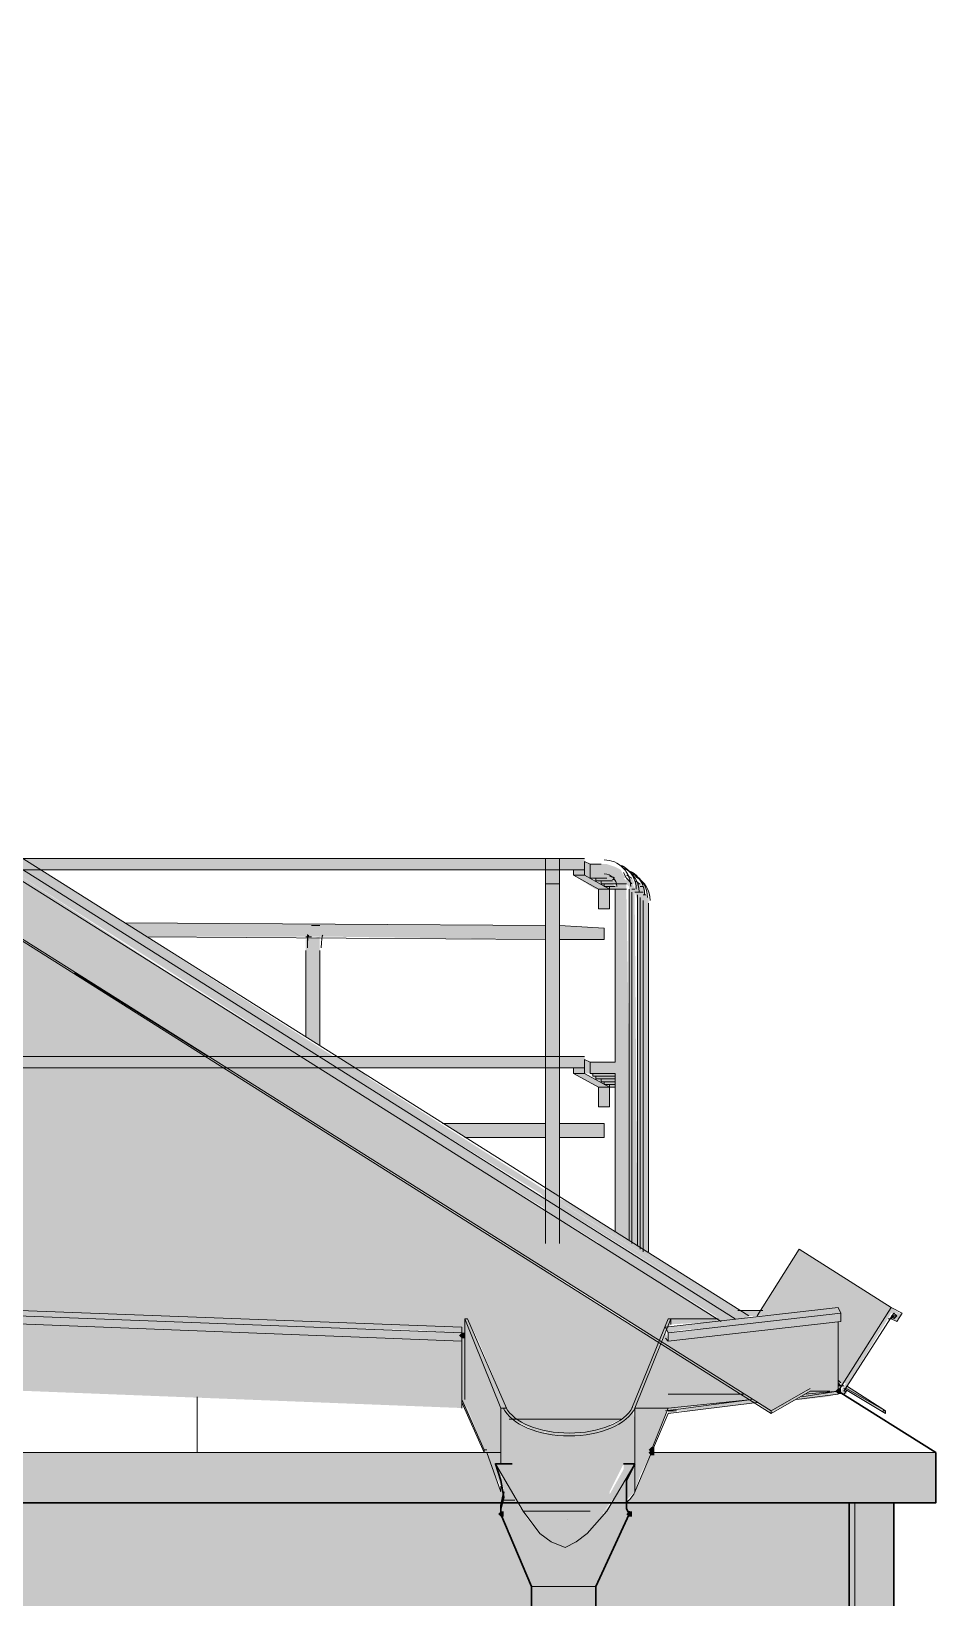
# Model space of a CAD drawing. Header units: millimetres. Extents: x -11345 to 411485, y -9810 to 73012.
# Drawn here: x 342942 to 344316, y 44242 to 46620 of the extents above; entities that cross this region are included whole.
import ezdxf

# ---------------------------------------------------------------- set-up
doc = ezdxf.new("R2010")
doc.units = ezdxf.units.MM
for name, color, linetype, true_color in [('PDF _Антураж', 7, 'Continuous', 0xb7c0ca), ('PDF _Крыша', 9, 'Continuous', 0x808080), ('PDF _Обобщенные модели', 7, 'Continuous', 0xb5bcbf), ('PDF _Ограждение', 7, 'Continuous', 0x7f7f7f), ('PDF _Стены штриховка поверхности', 7, 'Continuous', 0xcacbcc)]:
    doc.layers.add(name, color=color, linetype=linetype, true_color=true_color)
for name, color, linetype in [('PDF _Крыша штриховка', 7, 'Continuous'), ('PDF _Линии', 7, 'Continuous'), ('PDF _Стены наружные', 7, 'Continuous')]:
    doc.layers.add(name, color=color, linetype=linetype)

msp = doc.modelspace()

# ---------------------------------------------------------------- hatches: boundary and pattern name
at = {"layer": 'PDF _Антураж', "transparency": 33554687}
for color, points in [(256, [(342961.50357, 45220.33035), (342931.87231, 45241.49554), (342538.19974, 45220.33035), (342538.19974, 45063.70793), (343207.0198, 45063.70793)]), (7, [(343600.69236, 44640.4041), (343600.69236, 44644.63714), (343596.45933, 44644.63714), (343592.22629, 44640.4041), (343596.45933, 44636.17106), (343600.69236, 44636.17106)]), (7, [(344172.15254, 44555.74333), (344172.15254, 44559.97637), (344167.9195, 44559.97637), (344163.68646, 44555.74333), (344167.9195, 44551.51029), (344172.15254, 44551.51029)]), (7, [(343888.53897, 44466.84953), (343888.53897, 44471.08256), (343884.30593, 44471.08256), (343880.07289, 44466.84953), (343884.30593, 44462.61649), (343888.53897, 44462.61649)]), (7, [(343888.53897, 44462.61649), (343888.53897, 44466.84953), (343884.30593, 44466.84953), (343880.07289, 44462.61649), (343884.30593, 44458.38345), (343888.53897, 44458.38345)])]:
    msp.add_hatch(color=color, dxfattribs=at).paths.add_polyline_path(points)
h = msp.add_hatch(color=256, dxfattribs=at)
h.paths.add_polyline_path([(344244.11419, 44674.2684), (344208.13337, 44615.00587), (344235.64812, 44661.56929)])
h.paths.add_polyline_path([(344053.62747, 44682.73448), (344051.51095, 44678.50144), (344015.53012, 44678.50144), (344032.46228, 44670.03537), (344045.16139, 44670.03537), (344083.25874, 44674.2684), (343910.2762, 44653.67525), (343913.9372, 44657.33625), (343913.9372, 44665.80233), (343909.70416, 44665.80233), (343905.47113, 44657.33625), (343905.47113, 44653.10321), (343901.23809, 44648.87017), (343894.57626, 44633.3259), (343837.74251, 44665.80233), (343770.0139, 44708.13271), (343689.58617, 44763.16221), (343672.65402, 44771.62829), (343236.65107, 45046.77578), (342538.19974, 45046.77578), (342538.19974, 44771.62829), (342517.03455, 44771.62829), (342517.03455, 45046.77578), (341843.98145, 45046.77578), (341843.98145, 44801.25955), (341903.24399, 44771.62829), (341924.40918, 44763.16221), (342004.83691, 44725.06486), (342017.53602, 44753.63787), (342017.53602, 44750.46309), (342004.83691, 44725.06486), (341964.99655, 44645.38414), (341877.84576, 44682.73448), (341856.68056, 44695.4336), (341843.98145, 44699.66663), (341843.98145, 44685.62064), (340840.75136, 45156.83478), (340828.05225, 45161.06781), (340819.58617, 45165.30085), (340806.88705, 45169.53389), (340798.42098, 45173.76693), (340794.18794, 45169.53389), (340806.88705, 45165.30085), (340815.35313, 45161.06781), (340819.58617, 45161.06781), (340828.05225, 45156.83478), (341945.57437, 44631.93802), (341996.37083, 44606.53979), (342004.83691, 44602.30675), (342009.06995, 44606.53979), (342009.06995, 44602.30675), (342013.30298, 44598.07371), (342017.53602, 44598.07371), (342186.85756, 44517.64599), (342191.09059, 44517.64599), (342195.32363, 44513.41295), (342216.48882, 44504.94687), (342229.18794, 44496.48079), (342292.93252, 44468.59254), (342440.83986, 44386.4218), (342445.07289, 44386.4218), (342487.40328, 44356.79053), (342500.10239, 44352.55749), (342504.33543, 44356.79053), (342517.03455, 44386.4218), (342572.06405, 44483.78168), (342517.03455, 44513.41295), (342500.10239, 44526.11206), (342406.97555, 44576.90852), (342313.84871, 44627.70498), (342309.61567, 44631.93802), (342406.97555, 44576.90852), (343596.45933, 44530.3451), (343596.45933, 44538.81118), (343630.32363, 44466.84953), (343602.97169, 44533.27567), (343604.9254, 44530.3451), (343630.32363, 44466.84953), (343630.32363, 44462.61649), (343634.55667, 44462.61649), (343638.78971, 44445.68433), (343647.25579, 44428.75218), (343655.72186, 44411.82003), (343655.72186, 44428.75218), (343651.48882, 44437.21826), (343647.25579, 44445.68433), (343672.65402, 44445.68433), (343693.81921, 44403.35395), (343698.05225, 44399.12091), (343723.45048, 44373.72268), (343757.31478, 44361.02357), (343791.17909, 44373.72268), (343820.81036, 44399.12091), (343820.81036, 44403.35395), (343841.97555, 44445.68433), (343858.9077, 44445.68433), (343850.44163, 44432.98522), (343846.20859, 44416.05307), (343846.20859, 44390.65484), (343858.9077, 44403.35395), (343867.37378, 44428.75218), (343884.30593, 44462.61649), (343884.30593, 44466.84953), (343909.70416, 44530.3451), (343909.70416, 44526.11206), (343926.63632, 44530.3451), (344036.69531, 44543.04422), (344023.9962, 44551.51029), (344125.58912, 44555.74333), (344117.12304, 44551.51029), (344112.89, 44547.27725), (344104.42393, 44543.04422), (344112.89, 44543.04422), (344150.98735, 44547.27725), (344167.9195, 44551.51029), (344167.9195, 44555.74333), (344176.38558, 44564.20941), (344176.38558, 44568.44245), (344179.86272, 44568.44245), (344172.15254, 44555.74333), (344176.38558, 44551.51029), (344180.61862, 44551.51029), (344180.61862, 44555.74333), (344176.38558, 44555.74333), (344248.34723, 44674.2684), (344252.58027, 44674.2684), (344256.81331, 44674.2684), (344256.81331, 44670.03537), (344252.58027, 44674.2684), (344244.11419, 44665.80233), (344248.34723, 44665.80233), (344256.81331, 44661.56929), (344256.81331, 44665.80233), (344261.04635, 44665.80233), (344261.04635, 44670.03537), (344265.27938, 44674.2684), (344261.04635, 44674.2684), (344248.34723, 44682.73448), (344108.65697, 44771.62829)], flags=0)
h.paths.add_polyline_path([(343961.4413, 44650.9083), (343909.70416, 44644.63714), (343909.70416, 44636.17106), (343909.70416, 44631.93802), (343943.56847, 44636.17106), (343967.08535, 44638.52275), (343909.70416, 44631.93802), (343905.47113, 44636.17106), (343909.70416, 44636.17106), (343905.47113, 44644.63714), (343901.23809, 44636.17106), (343901.23809, 44631.93802), (343858.9077, 44530.3451), (343858.9077, 44513.41295), (343855.73292, 44526.11206), (343858.9077, 44530.3451), (343905.47113, 44648.87017), (343909.70416, 44644.63714), (343930.86936, 44648.87017)], flags=0)
h.paths.add_polyline_path([(344172.15254, 44564.20941), (344167.9195, 44564.20941), (344167.9195, 44568.44245), (344172.15254, 44568.44245)], flags=0)
h.paths.add_polyline_path([(343816.57732, 44500.71383), (343820.81036, 44504.94687), (343837.74251, 44513.41295)], flags=0)
h.paths.add_polyline_path([(343727.68351, 44492.24776), (343723.45048, 44492.24776), (343720.2757, 44494.36427)], flags=0)
h.paths.add_polyline_path([(342152.99325, 44699.66663), (342182.62452, 44686.96752), (342210.13927, 44674.2684)], flags=0)
h.paths.add_polyline_path([(343252.86131, 44666.45861), (343270.51537, 44665.80233), (343596.45933, 44653.10321)], flags=0)
h.paths.add_polyline_path([(343432.68453, 44651.05968), (343520.26464, 44648.87017), (343596.45933, 44644.63714)], flags=0)
h.paths.add_polyline_path([(342021.76906, 44746.23006), (342018.10043, 44742.56142), (342021.76906, 44750.46309)], flags=0)
h.paths.add_polyline_path([(342010.76316, 44726.75808), (341966.73956, 44627.70498), (341973.01073, 44627.70498), (341971.79394, 44625.1778), (341966.73956, 44627.70498), (341966.73956, 44631.93802)], flags=0)
h.paths.add_polyline_path([(341914.16077, 44652.65763), (341932.87525, 44644.63714), (341958.27348, 44631.93802)], flags=0)
h.paths.add_polyline_path([(342021.76906, 44763.16221), (342072.56552, 44737.76398), (342034.46818, 44754.69613), (342030.23514, 44746.23006), (342026.0021, 44737.76398), (342001.54454, 44686.96752), (342026.0021, 44741.99702), (342030.23514, 44746.23006), (342030.23514, 44750.46309), (342024.59109, 44753.28512), (342026.0021, 44754.69613), (342030.23514, 44750.46309), (342034.46818, 44754.69613)], flags=0)
h.paths.add_polyline_path([(342072.56552, 44729.2979), (342068.86161, 44725.59399), (342072.56552, 44733.53094)], flags=0)
h.paths.add_polyline_path([(342081.0316, 44717.00193), (342081.0316, 44725.06486), (342083.85362, 44727.88689), (342081.12214, 44716.96097)], flags=0)
h.paths.add_polyline_path([(342223.14074, 44507.36575), (342208.02275, 44513.41295), (342199.55667, 44517.64599), (342026.0021, 44598.07371), (342017.53602, 44602.30675), (342013.30298, 44606.53979), (342068.33248, 44724.46014), (342068.33248, 44720.83183), (342030.23514, 44640.4041), (342013.30298, 44606.53979), (342191.09059, 44521.87902), (342195.32363, 44521.87902), (342199.55667, 44517.64599), (342202.58027, 44520.66958), (342212.25579, 44513.41295)], flags=0)
h.paths.add_polyline_path([(342246.12009, 44627.70498), (342214.37231, 44564.20941), (342233.42098, 44606.53979), (342246.12009, 44631.93802)], flags=0)
h.paths.add_polyline_path([(342278.57339, 44651.6922), (342275.75136, 44653.10321), (342263.05225, 44661.56929), (342258.81921, 44653.10321), (342267.28528, 44648.87017), (342255.56302, 44654.08007), (342263.05225, 44661.56929)], flags=0)
h.paths.add_polyline_path([(343664.18794, 44530.3451), (343604.9254, 44665.80233), (343621.85756, 44631.93802)], flags=0)
h.paths.add_polyline_path([(342241.88705, 44496.48079), (342237.65402, 44499.30282), (342269.4018, 44481.66516)], flags=0)
h.paths.add_polyline_path([(343698.05225, 44500.71383), (343703.6963, 44497.89181), (343693.81921, 44500.71383), (343672.65402, 44513.41295), (343689.58617, 44504.94687)], flags=0)
h.paths.add_polyline_path([(344007.06405, 44538.81118), (343909.70416, 44526.11206), (343909.70416, 44521.87902), (343922.40328, 44526.11206), (343947.80151, 44526.11206), (344045.16139, 44538.81118), (344036.69531, 44543.04422)])
at = {"layer": 'PDF _Крыша', "transparency": 33554559}
for points in [[(343634.55667, 44462.61649), (342559.36493, 44462.61649), (342529.73366, 44403.35395), (342517.03455, 44386.4218), (343655.72186, 44386.4218), (343655.72186, 44403.35395)], [(344316.07584, 44462.61649), (343884.30593, 44462.61649), (343858.9077, 44403.35395), (343846.20859, 44386.4218), (344316.07584, 44386.4218)]]:
    msp.add_hatch(color=256, dxfattribs=at).paths.add_polyline_path(points)
at = {"layer": 'PDF _Обобщенные модели', "transparency": 33554559}
h = msp.add_hatch(color=256, dxfattribs=at)
h.paths.add_polyline_path([(343850.44163, 44429.59879), (343854.67466, 44437.21826), (343858.9077, 44445.68433), (343841.97555, 44445.68433), (343841.97555, 44437.21826), (343820.81036, 44399.12091), (343808.11124, 44390.65484), (343791.17909, 44373.72268), (343757.31478, 44361.02357), (343727.68351, 44373.72268), (343723.45048, 44373.72268), (343702.28528, 44394.88787), (343693.81921, 44403.35395), (343672.65402, 44445.68433), (343647.25579, 44445.68433), (343659.9549, 44420.2861), (343651.48882, 44432.98522), (343659.9549, 44407.58699), (343659.9549, 44403.35395), (343655.72186, 44403.35395), (343655.72186, 44365.25661), (343668.42098, 44344.09141), (343672.65402, 44327.15926), (343676.88705, 44318.69318), (343702.28528, 44259.43065), (343702.28528, 43891.15631), (343698.05225, 43891.15631), (343702.28528, 43857.292), (343698.05225, 43857.292), (343698.05225, 41368.26545), (343702.28528, 40775.64009), (343698.05225, 40775.64009), (343698.05225, 40750.24186), (343702.28528, 40157.61649), (343698.05225, 40157.61649), (343698.05225, 40132.21826), (343702.28528, 39543.82593), (343698.05225, 39543.82593), (343698.05225, 38900.4041), (343702.28528, 38307.77873), (343698.05225, 38307.77873), (343698.05225, 38282.3805), (343702.28528, 37693.98817), (343698.05225, 37693.98817), (343698.05225, 37668.58994), (343702.28528, 37075.96457), (343698.05225, 37075.96457), (343698.05225, 35818.75218), (343702.28528, 35226.12681), (343698.05225, 35226.12681), (343698.05225, 35200.72858), (343702.28528, 34608.10321), (343698.05225, 34608.10321), (343698.05225, 33363.58994), (343706.51832, 33359.3569), (343706.51832, 33346.65779), (343710.75136, 33342.42475), (343698.05225, 33342.42475), (343698.05225, 28385.53684), (343702.28528, 28292.41), (343702.28528, 28216.21531), (343706.51832, 28207.74923), (343714.9844, 28195.05012), (343727.68351, 28186.58404), (343736.14959, 28182.351), (343765.78086, 28182.351), (343774.24694, 28186.58404), (343786.94605, 28195.05012), (343795.41213, 28207.74923), (343799.64517, 28216.21531), (343799.64517, 33342.42475), (343791.17909, 33342.42475), (343791.17909, 33350.89082), (343795.41213, 33350.89082), (343791.17909, 33359.3569), (343799.64517, 33363.58994), (343799.64517, 44030.84658), (343795.41213, 44022.3805), (343795.41213, 44026.61354), (343799.64517, 44035.07961), (343799.64517, 44043.54569), (343796.82314, 44043.54569), (343799.64517, 44047.77873), (343799.64517, 44259.43065), (343825.0434, 44318.69318), (343833.50947, 44335.62534), (343837.74251, 44348.32445), (343850.44163, 44369.48964), (343850.44163, 44373.72268), (343846.20859, 44386.4218), (343846.20859, 44416.05307), (343850.44163, 44428.75218)])
h.paths.add_polyline_path([(343829.27643, 44394.88787), (343825.0434, 44386.4218), (343812.34428, 44373.72268), (343812.34428, 44369.48964), (343809.9254, 44366.46604), (343812.34428, 44373.72268), (343825.0434, 44390.65484)], flags=0)
h.paths.add_polyline_path([(343681.12009, 44384.30528), (343689.58617, 44373.72268), (343698.05225, 44361.02357), (343702.28528, 44356.79053), (343705.10731, 44351.14648), (343693.81921, 44365.25661), (343689.58617, 44373.72268), (343685.35313, 44377.95572)], flags=0)
h.paths.add_polyline_path([(343795.41213, 44039.31265), (343791.17909, 44035.07961), (343795.41213, 44041.42917)], flags=0)
h.paths.add_polyline_path([(343780.59649, 44009.68138), (343774.24694, 44005.44835), (343778.47997, 44009.68138)], flags=0)
h.paths.add_polyline_path([(343714.9844, 44001.21531), (343719.21744, 44001.21531), (343719.21744, 43996.98227)], flags=0)
h.paths.add_polyline_path([(343748.84871, 43218.10321), (343753.08174, 42625.47784), (343748.84871, 42625.47784), (343753.08174, 42600.07961), (343748.84871, 42600.07961), (343748.84871, 42625.47784)], flags=0)
h.paths.add_polyline_path([(343753.08174, 28279.71088), (343753.08174, 28275.47784), (343748.84871, 28283.94392)], flags=0)
h.paths.add_polyline_path([(343774.24694, 28283.94392), (343765.78086, 28288.17696), (343770.0139, 28288.17696)], flags=0)
h.paths.add_polyline_path([(343736.14959, 28288.17696), (343740.38263, 28292.41), (343748.84871, 28292.41), (343748.84871, 28385.53684), (343753.08174, 28292.41), (343748.84871, 28292.41)], flags=0)
h.paths.add_polyline_path([(343723.45048, 43992.74923), (343727.68351, 43992.74923), (343736.14959, 43988.51619), (343731.91655, 43988.51619)], flags=0)
h.paths.add_polyline_path([(343765.78086, 44001.21531), (343761.54782, 43988.51619), (343761.54782, 44001.21531)], flags=0)
h.paths.add_polyline_path([(343719.21744, 44009.68138), (343723.45048, 44009.68138), (343727.68351, 44005.44835), (343736.14959, 44001.21531), (343740.38263, 44001.21531), (343740.38263, 43988.51619), (343736.14959, 43996.98227), (343736.14959, 44001.21531), (343723.45048, 44005.44835)], flags=0)
h.paths.add_polyline_path([(343714.9844, 44030.84658), (343719.21744, 44026.61354), (343727.68351, 44022.3805), (343731.91655, 44018.14746), (343723.45048, 44022.3805), (343719.21744, 44022.3805)], flags=0)
h.paths.add_polyline_path([(343723.45048, 44018.14746), (343723.45048, 44013.91442), (343714.9844, 44022.3805)], flags=0)
h.paths.add_polyline_path([(343782.71301, 44026.61354), (343782.71301, 44022.3805), (343778.47997, 44022.3805)], flags=0)
for points in [[(343659.9549, 44369.48964), (343659.9549, 44373.72268), (343655.72186, 44373.72268), (343651.48882, 44369.48964), (343655.72186, 44365.25661), (343659.9549, 44365.25661)], [(343854.67466, 44369.48964), (343854.67466, 44373.72268), (343850.44163, 44373.72268), (343846.20859, 44369.48964), (343850.44163, 44365.25661), (343854.67466, 44365.25661)]]:
    msp.add_hatch(color=7, dxfattribs=at).paths.add_polyline_path(points)
at = {"layer": 'PDF _Ограждение', "true_color": 0xa0a8af, "transparency": 33554559}
h = msp.add_hatch(color=253, dxfattribs=at)
h.paths.add_polyline_path([(343846.20859, 45326.15631), (343850.44163, 45321.92327), (343850.44163, 45055.24186), (343846.20859, 45317.69023)])
h.paths.add_polyline_path([(343829.27643, 45326.15631), (343829.27643, 45321.92327), (343825.0434, 45326.15631)], flags=0)
h.paths.add_polyline_path([(343820.81036, 45317.69023), (343829.27643, 45317.69023), (343829.27643, 45055.24186), (343791.17909, 45055.24186), (343782.71301, 45059.47489), (343782.71301, 45063.70793), (343744.61567, 45063.70793), (343744.61567, 45241.49554), (343812.34428, 45241.49554), (343812.34428, 45258.4277), (343744.61567, 45262.66073), (343744.61567, 45347.3215), (343765.78086, 45347.3215), (343765.78086, 45338.85543), (343799.64517, 45317.69023), (343803.8782, 45317.69023), (343803.8782, 45288.05897), (343820.81036, 45288.05897)], flags=0)
h.paths.add_polyline_path([(343808.11124, 45025.61059), (343811.28602, 45022.43581), (343782.71301, 45038.3097), (343791.17909, 45038.3097), (343799.64517, 45029.84363)], flags=0)
h.paths.add_polyline_path([(343799.64517, 45330.38935), (343808.11124, 45326.15631), (343811.28602, 45322.98153), (343782.71301, 45338.85543), (343791.17909, 45334.62239), (343795.41213, 45334.62239)], flags=0)
h.paths.add_polyline_path([(343863.14074, 45300.75808), (343863.14074, 44780.09436), (343858.9077, 45304.99112), (343858.9077, 45313.4572)], flags=0)
h.paths.add_polyline_path([(343875.83986, 45309.22416), (343871.60682, 45321.92327), (343863.14074, 45330.38935), (343863.14074, 45328.27283), (343858.9077, 45330.38935), (343863.14074, 45326.15631), (343858.9077, 45326.15631), (343858.9077, 45317.69023), (343856.08568, 45326.15631), (343858.9077, 45326.15631), (343854.67466, 45334.62239), (343850.44163, 45338.85543), (343850.44163, 45336.73891), (343846.20859, 45338.85543), (343850.44163, 45334.62239), (343850.44163, 45330.38935), (343846.20859, 45334.62239), (343846.20859, 45330.38935), (343841.97555, 45334.62239), (343846.20859, 45334.62239), (343841.97555, 45343.08846), (343841.97555, 45338.85543), (343837.74251, 45347.3215), (343829.27643, 45351.55454), (343816.57732, 45355.78758), (343791.17909, 45355.78758), (343782.71301, 45360.02062), (343782.71301, 45364.25366), (342538.19974, 45364.25366), (342538.19974, 45347.3215), (343723.45048, 45347.3215), (343723.45048, 45262.66073), (343084.26169, 45266.89377), (343092.72776, 45262.66073), (343118.12599, 45245.72858), (343380.57437, 45245.72858), (343397.50652, 45245.72858), (343723.45048, 45241.49554), (343723.45048, 45063.70793), (342538.19974, 45063.70793), (342538.19974, 45046.77578), (343723.45048, 45046.77578), (343723.45048, 44962.11501), (343566.82806, 44962.11501), (343600.69236, 44940.94982), (343723.45048, 44940.94982), (343723.45048, 44780.09436), (343744.61567, 44780.09436), (343744.61567, 44940.94982), (343812.34428, 44940.94982), (343812.34428, 44962.11501), (343744.61567, 44962.11501), (343744.61567, 45046.77578), (343765.78086, 45046.77578), (343765.78086, 45038.3097), (343803.8782, 45017.14451), (343803.8782, 44987.51324), (343820.81036, 44987.51324), (343820.81036, 45017.14451), (343829.27643, 45017.14451), (343829.27643, 44797.02652), (343846.20859, 44784.3274), (343850.44163, 44784.3274), (343854.67466, 44780.09436), (343858.9077, 44775.86132), (343867.37378, 44775.86132), (343867.37378, 44771.62829), (343871.60682, 44771.62829), (343871.60682, 44767.39525), (343880.07289, 44767.39525), (343880.07289, 45304.99112)], flags=0)
h.paths.add_polyline_path([(343380.57437, 45080.64009), (343380.57437, 45245.72858), (343359.40918, 45241.49554), (343359.40918, 45093.3392)])
at = {"layer": 'PDF _Ограждение', "true_color": 0xb5bcbf, "transparency": 33554559}
h = msp.add_hatch(color=9, dxfattribs=at)
h.paths.add_polyline_path([(342957.27054, 45347.3215), (342910.70711, 45347.3215), (343355.17614, 45063.70793), (343401.73956, 45063.70793)])
h.paths.add_polyline_path([(342762.55077, 45347.3215), (343008.067, 45190.69908), (343207.0198, 45063.70793), (343355.17614, 45063.70793), (343151.9903, 45190.69908), (342910.70711, 45347.3215)])
h = msp.add_hatch(color=9, dxfattribs=at)
h.paths.add_polyline_path([(344011.29708, 44670.03537), (343770.0139, 44818.19171), (343760.77818, 44825.1185)])
h.paths.add_polyline_path([(343981.66582, 44670.03537), (343985.89885, 44665.80233), (343897.00505, 44722.94835)], flags=0)
h.paths.add_polyline_path([(344011.29708, 44665.80233), (344023.9962, 44665.80233), (344032.46228, 44670.03537), (343757.31478, 44843.58994), (343744.61567, 44847.82298), (343744.61567, 44843.58994), (344019.76316, 44670.03537), (343757.31478, 44835.12386), (343744.61567, 44843.58994), (343744.61567, 44818.19171), (343805.57142, 44780.09436), (343803.8782, 44780.09436), (343744.61567, 44818.19171), (343744.61567, 44780.09436), (343723.45048, 44780.09436), (343723.45048, 44830.89082), (343646.2913, 44880.0798), (343698.05225, 44847.82298), (343719.21744, 44835.12386), (343723.45048, 44830.89082), (343723.45048, 44847.82298), (343431.37083, 45029.84363), (343714.9844, 44856.28905), (343723.45048, 44847.82298), (343723.45048, 44860.52209), (343456.76906, 45029.84363), (343435.60387, 45046.77578), (343236.65107, 45046.77578), (343627.78381, 44800.41295), (343659.9549, 44780.09436), (343660.04218, 44780.09436), (343888.53897, 44636.17106), (343661.52593, 44780.09436), (343664.18794, 44780.09436), (343841.97555, 44665.80233), (343888.53897, 44636.17106), (343892.77201, 44631.93802), (343897.00505, 44631.93802), (343897.00505, 44636.17106), (343909.70416, 44665.80233), (343913.9372, 44665.80233), (343913.9372, 44657.33625), (343990.13189, 44661.56929)], flags=0)
for points in [[(344087.49177, 44538.81118), (344112.89, 44551.51029), (344125.58912, 44559.97637), (344023.9962, 44551.51029), (344062.09354, 44526.11206), (344066.32658, 44521.87902), (344070.55962, 44526.11206), (344125.58912, 44555.74333), (344121.35608, 44555.74333), (344066.32658, 44526.11206)], [(344172.15254, 44564.20941), (344167.9195, 44568.44245), (344167.9195, 44564.20941)]]:
    msp.add_hatch(color=9, dxfattribs=at).paths.add_polyline_path(points)
h = msp.add_hatch(color=9, dxfattribs=at)
h.paths.add_polyline_path([(344184.85166, 44559.97637), (344180.61862, 44564.20941), (344180.61862, 44559.97637), (344189.08469, 44555.74333), (344239.88115, 44526.11206), (344193.31773, 44555.74333)])
h.paths.add_polyline_path([(344180.61862, 44559.97637), (344176.38558, 44559.97637), (344235.64812, 44526.11206), (344239.88115, 44521.87902), (344239.88115, 44526.11206)])
at = {"layer": 'PDF _Стены штриховка поверхности', "true_color": 0xfbfbf4, "transparency": 33554687}
msp.add_hatch(color=7, dxfattribs=at).paths.add_polyline_path([(342165.69236, 44085.87607), (342144.52717, 44085.87607), (342144.52717, 43984.28315), (343702.28528, 43988.51619), (343702.28528, 44259.43065), (343664.18794, 44352.55749), (343655.72186, 44369.48964), (343655.72186, 44386.4218), (342517.03455, 44386.4218), (342508.56847, 44373.72268), (342508.56847, 44369.48964), (342500.10239, 44352.55749), (342466.23809, 44369.48964), (342440.83986, 44386.4218), (342258.81921, 44386.4218), (342288.45048, 44369.48964), (342508.56847, 44259.43065), (342512.80151, 44259.43065), (342512.80151, 44179.00292), (342500.10239, 44187.46899), (342436.60682, 44217.10026), (342347.71301, 44259.43065), (342343.47997, 44259.43065), (342186.85756, 44217.10026), (342186.85756, 44187.46899), (342165.69236, 44187.46899)])
h = msp.add_hatch(color=7, dxfattribs=at)
h.paths.add_polyline_path([(344176.38558, 44187.46899), (344176.38558, 44085.87607), (344172.15254, 44187.46899)])
h.paths.add_polyline_path([(344159.45343, 42058.25071), (344159.45343, 43091.11206), (344167.9195, 43091.11206), (344167.9195, 42058.25071)], flags=0)
h.paths.add_polyline_path([(344231.41508, 44085.87607), (344231.41508, 44187.46899), (344252.58027, 44187.46899), (344252.58027, 44386.4218), (343846.20859, 44386.4218), (343846.20859, 44369.48964), (343799.64517, 44259.43065), (343799.64517, 41355.56634), (344087.49177, 41355.56634), (344087.49177, 41338.63419), (344134.0552, 41330.16811), (344138.28823, 41330.16811), (344138.28823, 41355.56634), (344142.52127, 41355.56634), (344142.52127, 41905.86132), (344146.75431, 41905.86132), (344146.75431, 41334.40115), (344193.31773, 41325.93507), (344214.48292, 41321.70203), (344218.71596, 41321.70203), (344218.71596, 43315.46309), (344239.88115, 43315.46309), (344239.88115, 43586.37755), (344252.58027, 43586.37755), (344252.58027, 43637.17401), (344193.31773, 43637.17401), (344193.31773, 43984.28315), (344210.24989, 43984.28315), (344210.24989, 44085.87607)], flags=0)
h.paths.add_polyline_path([(344138.28823, 43514.4159), (344138.28823, 43594.84363), (344150.98735, 43594.84363), (344150.98735, 43586.37755), (344142.52127, 43586.37755), (344142.52127, 43514.4159)], flags=0)
h.paths.add_polyline_path([(344146.75431, 43315.46309), (344146.75431, 43243.50144), (344142.52127, 43243.50144), (344142.52127, 43315.46309)], flags=0)

# ---------------------------------------------------------------- linework, layer by layer
at = {"layer": 'PDF _Антураж', "color": 7, "lineweight": 18}
for points in [[(344108.65697, 44771.62829), (344045.16139, 44670.03537), (344108.65697, 44771.62829), (344248.34723, 44682.73448), (344167.9195, 44555.74333), (344112.89, 44547.27725)], [(342131.82806, 44708.13271), (343596.45933, 44653.10321), (343596.45933, 44644.63714)], [(342152.99325, 44699.66663), (343596.45933, 44644.63714), (343596.45933, 44631.93802)], [(342182.62452, 44686.96752), (343596.45933, 44631.93802), (343596.45933, 44636.17106), (343596.45933, 44640.4041), (343596.45933, 44644.63714), (343596.45933, 44648.87017), (343596.45933, 44530.3451)], [(344172.15254, 44674.2684), (343909.70416, 44644.63714), (343905.47113, 44653.10321), (344167.9195, 44682.73448), (344172.15254, 44674.2684), (344172.15254, 44661.56929), (343909.70416, 44631.93802), (343909.70416, 44644.63714)], [(344015.53012, 44678.50144), (344053.62747, 44678.50144)], [(344176.38558, 44551.51029), (344180.61862, 44555.74333), (344176.38558, 44555.74333), (344252.58027, 44674.2684), (344256.81331, 44670.03537), (344252.58027, 44665.80233), (344252.58027, 44670.03537), (344248.34723, 44670.03537)], [(344244.11419, 44665.80233), (344248.34723, 44665.80233), (344252.58027, 44670.03537)], [(344248.34723, 44665.80233), (344256.81331, 44661.56929), (344265.27938, 44674.2684), (344248.34723, 44682.73448)], [(343596.45933, 44534.57814), (343596.45933, 44653.10321)], [(343600.69236, 44665.80233), (343655.72186, 44530.3451), (343655.72186, 44445.68433)], [(343664.18794, 44530.3451), (343604.9254, 44665.80233), (343600.69236, 44665.80233), (343600.69236, 44543.04422)], [(343854.67466, 44530.3451), (343909.70416, 44665.80233), (343913.9372, 44665.80233), (343913.9372, 44657.33625)], [(343913.9372, 44665.80233), (343858.9077, 44530.3451), (343858.9077, 44445.68433), (343858.9077, 44403.35395), (343884.30593, 44462.61649)], [(344117.12304, 44551.51029), (344167.9195, 44555.74333), (344167.9195, 44661.56929)], [(343905.47113, 44636.17106), (343909.70416, 44631.93802)], [(344167.9195, 44555.74333), (344167.9195, 44551.51029), (344104.42393, 44543.04422)], [(343596.45933, 44543.04422), (343630.32363, 44466.84953), (343634.55667, 44466.84953)], [(343655.72186, 44411.82003), (343655.72186, 44403.35395), (343634.55667, 44462.61649), (343630.32363, 44462.61649), (343596.45933, 44538.81118)], [(344045.16139, 44538.81118), (343909.70416, 44521.87902), (343884.30593, 44462.61649), (343884.30593, 44466.84953), (343909.70416, 44530.3451), (344036.69531, 44543.04422), (343905.47113, 44526.11206)], [(343630.32363, 44462.61649), (343630.32363, 44466.84953)]]:
    msp.add_lwpolyline(points, dxfattribs=at)
at = {"layer": 'PDF _Антураж', "lineweight": 0}
for points in [[(344045.16139, 44670.03537), (344045.16139, 44670.03537), (344045.16139, 44670.03537)], [(344248.34723, 44665.80233), (344248.34723, 44665.80233), (344248.34723, 44665.80233)], [(344167.9195, 44564.20941), (344167.9195, 44564.20941), (344167.9195, 44564.20941)], [(344167.9195, 44555.74333), (344167.9195, 44555.74333), (344167.9195, 44555.74333)], [(343596.45933, 44538.81118), (343596.45933, 44538.81118), (343596.45933, 44538.81118)], [(343596.45933, 44530.3451), (343596.45933, 44530.3451), (343596.45933, 44530.3451)], [(343909.70416, 44526.11206), (343909.70416, 44526.11206), (343909.70416, 44526.11206)], [(343884.30593, 44466.84953), (343884.30593, 44466.84953), (343884.30593, 44466.84953)], [(343757.31478, 44361.02357), (343757.31478, 44361.02357), (343757.31478, 44361.02357)]]:
    msp.add_lwpolyline(points, close=True, dxfattribs=at)
for points in [[(344256.81331, 44670.03537), (344248.34723, 44670.03537), (344256.81331, 44670.03537)], [(344023.9962, 44551.51029), (343909.70416, 44551.51029), (344023.9962, 44551.51029)], [(344155.22039, 44555.74333), (344125.58912, 44555.74333), (344155.22039, 44555.74333)], [(344176.38558, 44564.20941), (344172.15254, 44564.20941), (344176.38558, 44564.20941)], [(343664.18794, 44530.3451), (343655.72186, 44530.3451), (343664.18794, 44530.3451)], [(343909.70416, 44530.3451), (343858.9077, 44530.3451), (343909.70416, 44530.3451)], [(343676.88705, 44513.41295), (343668.42098, 44513.41295), (343676.88705, 44513.41295)], [(343837.74251, 44513.41295), (343676.88705, 44513.41295), (343837.74251, 44513.41295)], [(343922.40328, 44526.11206), (343909.70416, 44526.11206), (343922.40328, 44526.11206)], [(343630.32363, 44462.61649), (343630.32363, 44462.61649), (343630.32363, 44462.61649)], [(343634.55667, 44462.61649), (343630.32363, 44462.61649), (343634.55667, 44462.61649)], [(343655.72186, 44462.61649), (343634.55667, 44462.61649), (343655.72186, 44462.61649)], [(343884.30593, 44466.84953), (343884.30593, 44466.84953), (343884.30593, 44466.84953)], [(343884.30593, 44466.84953), (343884.30593, 44466.84953), (343884.30593, 44466.84953)], [(343884.30593, 44466.84953), (343884.30593, 44466.84953), (343884.30593, 44466.84953)], [(343884.30593, 44462.61649), (343884.30593, 44462.61649), (343884.30593, 44462.61649)], [(343884.30593, 44462.61649), (343884.30593, 44462.61649), (343884.30593, 44462.61649)], [(343791.17909, 44373.72268), (343723.45048, 44373.72268), (343791.17909, 44373.72268)]]:
    msp.add_lwpolyline(points, dxfattribs=at)
at = {"layer": 'PDF _Антураж', "color": 7, "lineweight": 18}
for points in [[(343659.21494, 44530.45258), (343671.31052, 44505.43053), (343712.43383, 44488.01472), (343759.4313, 44488.01472)], [(343663.3281, 44531.49844), (343674.96069, 44508.34901), (343714.38499, 44492.24776), (343759.4313, 44492.24776)], [(343759.4313, 44492.24776), (343804.47761, 44492.24776), (343843.90191, 44508.34901), (343855.5345, 44531.49844)], [(343759.4313, 44488.01472), (343806.42878, 44488.01472), (343847.55208, 44505.43053), (343859.64766, 44530.45258)], [(343847.56862, 44388.05053), (343852.95086, 44392.83336), (343857.01854, 44398.02545), (343859.64766, 44403.46143)]]:
    msp.add_open_spline(points, degree=3, dxfattribs=at)
at = {"layer": 'PDF _Крыша', "lineweight": 0}
for points in [[(343630.32363, 44462.61649), (342559.36493, 44462.61649), (343630.32363, 44462.61649)], [(343630.32363, 44462.61649), (342953.0375, 44462.61649), (343630.32363, 44462.61649)], [(343632.44015, 44462.61649), (343630.32363, 44462.61649), (343630.32363, 44462.61649), (343630.32363, 44462.61649)], [(344316.07584, 44462.61649), (343990.13189, 44462.61649), (344316.07584, 44462.61649)], [(344316.07584, 44386.4218), (343846.20859, 44386.4218), (344316.07584, 44386.4218)]]:
    msp.add_lwpolyline(points, dxfattribs=at)
at = {"layer": 'PDF _Крыша', "color": 7, "lineweight": 9}
for points in [[(342563.59797, 44462.61649), (343630.32363, 44462.61649)], [(343884.30593, 44462.61649), (344316.07584, 44462.61649)]]:
    msp.add_lwpolyline(points, dxfattribs=at)
at = {"layer": 'PDF _Крыша штриховка', "lineweight": 9}
msp.add_lwpolyline([(343194.32068, 44462.61649), (343194.32068, 44547.27725)], dxfattribs=at)
at = {"layer": 'PDF _Линии', "lineweight": 30}
for points in [[(344167.9195, 44555.74333), (344316.07584, 44462.61649)], [(343672.65402, 44445.68433), (343647.25579, 44445.68433), (343655.72186, 44420.2861), (343659.9549, 44394.88787), (343655.72186, 44377.95572), (343655.72186, 44369.48964), (343655.72186, 44382.18876), (343659.9549, 44403.35395)], [(343850.44163, 44373.72268), (343850.44163, 44369.48964), (343846.20859, 44377.95572), (343846.20859, 44394.88787), (343846.20859, 44420.2861), (343858.9077, 44445.68433), (343841.97555, 44445.68433)], [(344184.85166, 44187.46899), (344252.58027, 44187.46899), (344252.58027, 44386.4218)], [(343655.72186, 44369.48964), (343702.28528, 44259.43065), (343702.28528, 44212.86722), (343710.75136, 44212.86722), (343714.9844, 44212.86722), (343727.68351, 44212.86722)], [(343731.91655, 44212.86722), (343753.08174, 44212.86722), (343770.0139, 44212.86722), (343774.24694, 44212.86722), (343791.17909, 44212.86722), (343799.64517, 44212.86722), (343799.64517, 44259.43065), (343850.44163, 44369.48964)]]:
    msp.add_lwpolyline(points, dxfattribs=at)
at = {"layer": 'PDF _Линии', "lineweight": 30, "ltscale": 11.387275}
msp.add_lwpolyline([(342305.38263, 44386.4218), (344316.07584, 44386.4218), (344316.07584, 44462.61649)], dxfattribs=at)
at = {"layer": 'PDF _Линии', "lineweight": 30, "ltscale": 11.895258}
msp.add_lwpolyline([(342186.85756, 44187.46899), (344184.85166, 44187.46899), (344184.85166, 44386.4218)], dxfattribs=at)
at = {"layer": 'PDF _Обобщенные модели', "color": 7, "lineweight": 18}
for points in [[(343858.9077, 44445.68433), (343816.57732, 44373.72268), (343786.94605, 44339.85838), (343770.0139, 44327.15926), (343753.08174, 44318.69318), (343731.91655, 44327.15926), (343714.9844, 44339.85838), (343689.58617, 44373.72268), (343647.25579, 44445.68433)], [(343799.64517, 44259.43065), (343753.08174, 44259.43065), (343702.28528, 44259.43065)]]:
    msp.add_lwpolyline(points, dxfattribs=at)
at = {"layer": 'PDF _Обобщенные модели', "lineweight": 0}
for points in [[(343676.88705, 44390.65484), (343659.9549, 44390.65484), (343676.88705, 44390.65484)], [(343655.72186, 44373.72268), (343655.72186, 44373.72268), (343655.72186, 44373.72268)], [(343655.72186, 44373.72268), (343655.72186, 44373.72268), (343655.72186, 44373.72268)], [(343723.45048, 44373.72268), (343689.58617, 44373.72268), (343723.45048, 44373.72268)]]:
    msp.add_lwpolyline(points, dxfattribs=at)
msp.add_lwpolyline([(343753.08174, 44318.69318), (343753.08174, 44318.69318), (343753.08174, 44318.69318)], close=True, dxfattribs=at)
at = {"layer": 'PDF _Ограждение', "color": 7, "lineweight": 9, "ltscale": 36.830972}
msp.add_lwpolyline([(344066.32658, 44521.87902), (339494.64517, 47404.57814), (344066.32658, 44526.11206)], dxfattribs=at)
at = {"layer": 'PDF _Ограждение', "color": 7, "lineweight": 9, "ltscale": 38.428392}
msp.add_lwpolyline([(344011.29708, 44665.80233), (339651.26759, 47413.04422)], dxfattribs=at)
at = {"layer": 'PDF _Ограждение', "color": 7, "lineweight": 9, "ltscale": 37.912279}
msp.add_lwpolyline([(343990.13189, 44661.56929), (339668.19974, 47383.41295)], dxfattribs=at)
at = {"layer": 'PDF _Ограждение', "color": 7, "lineweight": 9, "ltscale": 38.123234}
msp.add_lwpolyline([(339702.06405, 47396.11206), (344032.46228, 44670.03537)], dxfattribs=at)
at = {"layer": 'PDF _Ограждение', "color": 7, "lineweight": 9, "ltscale": 11.852926}
for points in [[(341784.71891, 45364.25366), (343782.71301, 45364.25366), (343744.61567, 45364.25366), (343782.71301, 45364.25366)], [(343782.71301, 45347.3215), (341784.71891, 45347.3215)], [(341784.71891, 45063.70793), (343782.71301, 45063.70793), (343744.61567, 45063.70793), (343782.71301, 45063.70793)], [(343782.71301, 45046.77578), (341784.71891, 45046.77578)]]:
    msp.add_lwpolyline(points, close=True, dxfattribs=at)
at = {"layer": 'PDF _Ограждение', "color": 7, "lineweight": 9}
for points in [[(343744.61567, 44780.09436), (343744.61567, 45326.15631), (343744.61567, 45364.25366), (343723.45048, 45364.25366), (343723.45048, 45326.15631), (343723.45048, 44780.09436)], [(343808.11124, 45355.78758), (343791.17909, 45355.78758), (343791.17909, 45334.62239), (343808.11124, 45334.62239)], [(343808.11124, 45355.78758), (343808.11124, 45355.78758)], [(343820.81036, 45321.92327), (343820.81036, 45317.69023), (343829.27643, 45317.69023), (343829.27643, 45055.24186), (343791.17909, 45055.24186), (343791.17909, 45038.3097), (343829.27643, 45038.3097), (343829.27643, 44797.02652)], [(343816.57732, 45334.62239), (343795.41213, 45334.62239)], [(343799.64517, 45334.62239), (343799.64517, 45330.38935), (343820.81036, 45330.38935)], [(343808.11124, 45330.38935), (343808.11124, 45326.15631), (343829.27643, 45326.15631)], [(343812.34428, 45326.15631), (343812.34428, 45321.92327), (343829.27643, 45321.92327)], [(343359.40918, 45245.72858), (343359.40918, 45245.72858)], [(343359.40918, 45245.72858), (343367.87525, 45245.72858)], [(343367.87525, 45262.66073), (343380.57437, 45262.66073)], [(343359.40918, 45224.56339), (343359.40918, 45093.3392), (343359.40918, 45224.56339)], [(343380.57437, 45224.56339), (343380.57437, 45080.64009)], [(343795.41213, 45038.3097), (343795.41213, 45034.07666), (343829.27643, 45034.07666)], [(343799.64517, 45034.07666), (343799.64517, 45029.84363), (343829.27643, 45029.84363)], [(343808.11124, 45029.84363), (343808.11124, 45025.61059), (343829.27643, 45025.61059)], [(343812.34428, 45025.61059), (343812.34428, 45021.37755), (343829.27643, 45021.37755)], [(343820.81036, 45021.37755), (343820.81036, 45017.14451), (343829.27643, 45017.14451)], [(344125.58912, 44559.97637), (344066.32658, 44526.11206), (344066.32658, 44521.87902), (344125.58912, 44555.74333)], [(344172.15254, 44568.44245), (344167.9195, 44572.67548)], [(344167.9195, 44564.20941), (344172.15254, 44564.20941), (344167.9195, 44568.44245)], [(344176.38558, 44559.97637), (344239.88115, 44521.87902), (344239.88115, 44526.11206), (344180.61862, 44559.97637)], [(344239.88115, 44526.11206), (344180.61862, 44564.20941)]]:
    msp.add_lwpolyline(points, dxfattribs=at)
for points in [[(343782.71301, 45360.02062), (343791.17909, 45355.78758), (343782.71301, 45360.02062), (343782.71301, 45338.85543), (343765.78086, 45338.85543), (343765.78086, 45347.3215), (343765.78086, 45338.85543), (343782.71301, 45338.85543)], [(343803.8782, 45317.69023), (343765.78086, 45338.85543)], [(343820.81036, 45317.69023), (343803.8782, 45317.69023), (343803.8782, 45288.05897), (343820.81036, 45288.05897), (343820.81036, 45313.4572), (343820.81036, 45317.69023), (343820.81036, 45288.05897), (343820.81036, 45317.69023), (343820.81036, 45313.4572), (343820.81036, 45288.05897), (343803.8782, 45288.05897), (343803.8782, 45317.69023), (343820.81036, 45317.69023), (343782.71301, 45338.85543)], [(343850.44163, 44784.3274), (343850.44163, 45317.69023)], [(343854.67466, 44780.09436), (343854.67466, 45313.4572)], [(343863.14074, 44775.86132), (343863.14074, 45309.22416)], [(343867.37378, 44771.62829), (343867.37378, 45304.99112)], [(343871.60682, 44767.39525), (343871.60682, 45300.75808)], [(343880.07289, 44767.39525), (343880.07289, 45296.52504)], [(343084.26169, 45266.89377), (343723.45048, 45262.66073)], [(343118.12599, 45245.72858), (343723.45048, 45241.49554)], [(343812.34428, 45241.49554), (343812.34428, 45258.4277), (343744.61567, 45262.66073), (343812.34428, 45258.4277), (343812.34428, 45241.49554), (343744.61567, 45241.49554)], [(343782.71301, 45059.47489), (343791.17909, 45055.24186), (343782.71301, 45059.47489), (343782.71301, 45038.3097), (343765.78086, 45038.3097), (343765.78086, 45046.77578), (343765.78086, 45038.3097), (343782.71301, 45038.3097)], [(343803.8782, 45017.14451), (343765.78086, 45038.3097)], [(343820.81036, 45017.14451), (343803.8782, 45017.14451), (343803.8782, 44987.51324), (343820.81036, 44987.51324), (343820.81036, 45012.91147), (343820.81036, 45017.14451), (343820.81036, 44987.51324), (343820.81036, 45017.14451), (343820.81036, 45012.91147), (343820.81036, 44987.51324), (343803.8782, 44987.51324), (343803.8782, 45017.14451), (343820.81036, 45017.14451), (343782.71301, 45038.3097)], [(343566.82806, 44962.11501), (343723.45048, 44962.11501)], [(343812.34428, 44940.94982), (343812.34428, 44962.11501), (343744.61567, 44962.11501), (343812.34428, 44962.11501), (343812.34428, 44940.94982), (343744.61567, 44940.94982)], [(343600.69236, 44940.94982), (343723.45048, 44940.94982)]]:
    msp.add_lwpolyline(points, close=True, dxfattribs=at)
for points in [[(343832.71279, 45356.82764, -0.193585247), (343851.45025, 45332.41012, -0.0655492482), (343852.82083, 45322.00081, 0.4142137548), (343812.60696, 45362.21465)], [(343841.17887, 45352.5946, -0.2679578473), (343861.2869, 45317.76774, 0.2848825859), (343838.95018, 45353.78946)], [(343845.41191, 45348.36156, -0.2679578474), (343865.51994, 45313.5347, 0.2848825859), (343843.18321, 45349.55642)], [(343853.87799, 45344.12853, -0.2679578473), (343873.98602, 45309.30167, 0.2848825862), (343851.64929, 45345.32339)], [(343858.11102, 45339.89549, -0.2679578474), (343878.21906, 45305.06863, 0.284882586), (343855.88233, 45341.09035)], [(343862.34406, 45335.66245, -0.2679578473), (343882.4521, 45300.83559, 0.284882586), (343860.11537, 45336.85731)]]:
    msp.add_lwpolyline(points, format="xyb", dxfattribs=at)
at = {"layer": 'PDF _Ограждение', "color": 253, "lineweight": 0, "true_color": 0xa0a8af}
for points in [[(343782.71301, 45338.85543), (343765.78086, 45338.85543), (343782.71301, 45338.85543)], [(343808.11124, 45326.15631), (343808.11124, 45326.15631), (343808.11124, 45326.15631)], [(343812.34428, 45321.92327), (343812.34428, 45321.92327), (343812.34428, 45321.92327)], [(343380.57437, 45080.64009), (343380.57437, 45080.64009), (343380.57437, 45080.64009)], [(343799.64517, 45029.84363), (343799.64517, 45029.84363), (343799.64517, 45029.84363)], [(343808.11124, 45025.61059), (343808.11124, 45025.61059), (343808.11124, 45025.61059)], [(343812.34428, 45021.37755), (343812.34428, 45021.37755), (343812.34428, 45021.37755)], [(343820.81036, 45017.14451), (343820.81036, 45017.14451), (343820.81036, 45017.14451)], [(343854.67466, 44780.09436), (343854.67466, 44780.09436), (343854.67466, 44780.09436)]]:
    msp.add_lwpolyline(points, close=True, dxfattribs=at)
for points in [[(343846.20859, 45334.62239), (343841.97555, 45343.08846), (343846.20859, 45334.62239)], [(343854.67466, 45334.62239), (343846.20859, 45338.85543), (343854.67466, 45334.62239)], [(343744.61567, 45326.15631), (343723.45048, 45326.15631), (343744.61567, 45326.15631)], [(343816.57732, 45334.62239), (343795.41213, 45334.62239), (343816.57732, 45334.62239)], [(343820.81036, 45330.38935), (343799.64517, 45330.38935), (343820.81036, 45330.38935)], [(343825.0434, 45330.38935), (343799.64517, 45330.38935), (343825.0434, 45330.38935)], [(343820.81036, 45330.38935), (343820.81036, 45330.38935), (343820.81036, 45330.38935)], [(343820.81036, 45330.38935), (343820.81036, 45330.38935), (343820.81036, 45330.38935)], [(343820.81036, 45317.69023), (343820.81036, 45317.69023), (343820.81036, 45317.69023)], [(343820.81036, 45317.69023), (343820.81036, 45317.69023), (343820.81036, 45317.69023)], [(343820.81036, 45317.69023), (343820.81036, 45317.69023), (343820.81036, 45317.69023)], [(343829.27643, 45317.69023), (343820.81036, 45317.69023), (343829.27643, 45317.69023)], [(343825.0434, 45330.38935), (343825.0434, 45330.38935), (343825.0434, 45330.38935)], [(343846.20859, 45326.15631), (343825.0434, 45326.15631), (343846.20859, 45326.15631)], [(343846.20859, 45326.15631), (343825.0434, 45326.15631), (343846.20859, 45326.15631)], [(343846.20859, 45317.69023), (343829.27643, 45317.69023), (343846.20859, 45317.69023)], [(343854.67466, 45326.15631), (343846.20859, 45334.62239), (343854.67466, 45326.15631)], [(343858.9077, 45317.69023), (343854.67466, 45317.69023), (343858.9077, 45317.69023)], [(343858.9077, 45317.69023), (343854.67466, 45317.69023), (343858.9077, 45317.69023)], [(343867.37378, 45326.15631), (343858.9077, 45330.38935), (343867.37378, 45326.15631)], [(343867.37378, 45313.4572), (343858.9077, 45313.4572), (343867.37378, 45313.4572)], [(343867.37378, 45326.15631), (343863.14074, 45326.15631), (343867.37378, 45326.15631)], [(343871.60682, 45321.92327), (343867.37378, 45321.92327), (343871.60682, 45321.92327)], [(343871.60682, 45313.4572), (343867.37378, 45313.4572), (343871.60682, 45313.4572)], [(343875.83986, 45309.22416), (343871.60682, 45309.22416), (343875.83986, 45309.22416)], [(343829.27643, 45017.14451), (343820.81036, 45017.14451), (343829.27643, 45017.14451)]]:
    msp.add_lwpolyline(points, dxfattribs=at)
at = {"layer": 'PDF _Ограждение', "color": 9, "lineweight": 0, "true_color": 0xb5bcbf}
for points in [[(343211.25284, 45063.70793), (343008.067, 45190.69908), (343211.25284, 45063.70793)], [(343985.89885, 44665.80233), (343909.70416, 44665.80233), (343985.89885, 44665.80233)], [(344172.15254, 44564.20941), (344167.9195, 44568.44245), (344172.15254, 44564.20941)], [(344172.15254, 44564.20941), (344167.9195, 44564.20941), (344172.15254, 44564.20941)], [(344172.15254, 44564.20941), (344172.15254, 44564.20941), (344172.15254, 44564.20941)], [(344239.88115, 44526.11206), (344235.64812, 44526.11206), (344239.88115, 44526.11206)]]:
    msp.add_lwpolyline(points, dxfattribs=at)
for points in [[(344066.32658, 44521.87902), (344066.32658, 44521.87902), (344066.32658, 44521.87902)], [(344239.88115, 44521.87902), (344239.88115, 44521.87902), (344239.88115, 44521.87902)]]:
    msp.add_lwpolyline(points, close=True, dxfattribs=at)
at = {"layer": 'PDF _Ограждение', "color": 7, "lineweight": 9}
for centre, radius, start, end in [((343812.60695, 45322.00078), 19.04868, 0, 89.99997758), ((343821.07301, 45317.76777), 19.04865, 67.20872232, 89.99991543), ((343825.30616, 45313.53526), 19.04812, 78.7554656, 90.00025548), ((344038.02267, 45229.39241), 676.25602, 178.34022934, 180.0439277)]:
    msp.add_arc(centre, radius, start, end, dxfattribs=at)
for points in [[(343363.88337, 45247.92261), (343362.71445, 45247.92261), (343361.76685, 45239.39423), (343361.76685, 45228.87394)], [(343385.04856, 45247.92261), (343383.87965, 45247.92261), (343382.93204, 45239.39423), (343382.93204, 45228.87394)]]:
    msp.add_open_spline(points, degree=3, dxfattribs=at)
at = {"layer": 'PDF _Стены наружные', "lineweight": 18}
msp.add_lwpolyline([(344193.31773, 44386.4218), (344193.31773, 44187.46899)], dxfattribs=at)

doc.saveas('drawing.dxf')
